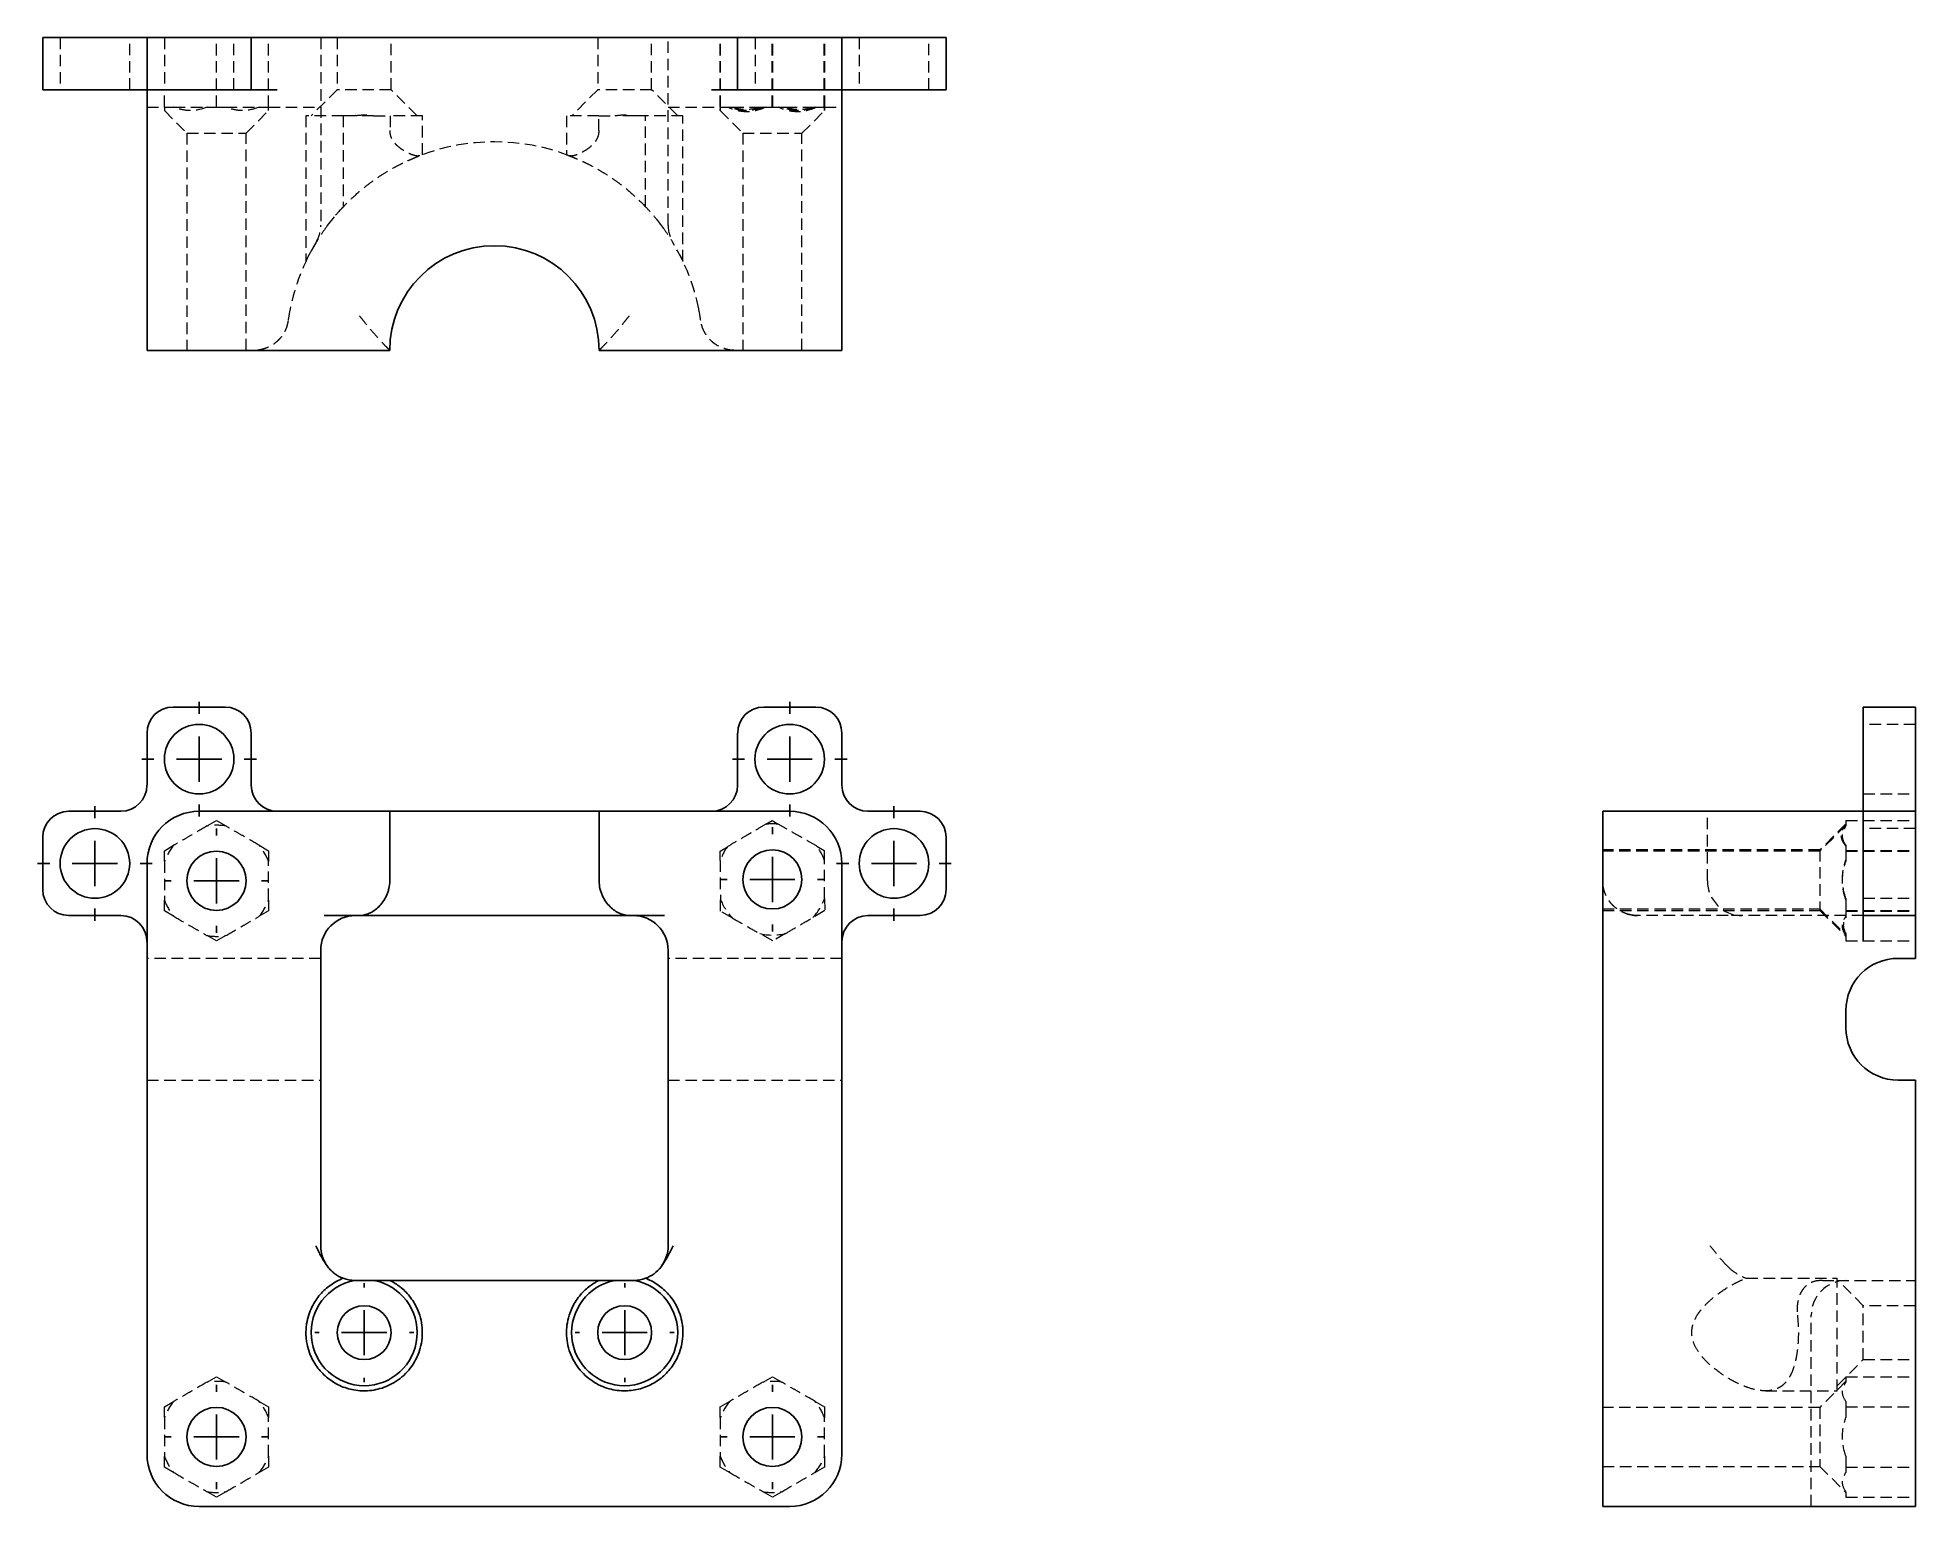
# Model space of a CAD drawing. Header units: millimetres. Extents: x 32 to 240, y 13 to 175.
import ezdxf

# ---------------------------------------------------------------- set-up
doc = ezdxf.new("R2010")
doc.units = ezdxf.units.MM
doc.linetypes.add('HIDDEN', pattern=[1.905, 1.27, -0.635])
doc.layers.add('10', color=7, linetype='Continuous')

# ---------------------------------------------------------------- blocks, each defined once
blk = doc.blocks.new('SW_CENTERMARKSYMBOL_0')
at = {"layer": '10', "color": 0}
for p, q in [((0, 5), (0, 5.77)), ((0, 0), (0, 2.5)), ((-5, 0), (-5.77, 0)), ((0, 0), (-2.5, 0)), ((0, 0), (0, -2.5)), ((0, 0), (2.5, 0)), ((5, 0), (5.77, 0)), ((0, -5), (0, -5.77))]:
    blk.add_line(p, q, dxfattribs=at)
blk = doc.blocks.new('SW_CENTERMARKSYMBOL_1')
at = {"layer": '10', "color": 0}
for p, q in [((0, 5), (0, 5.77)), ((0, 0), (0, 2.5)), ((-5, 0), (-5.77, 0)), ((0, 0), (-2.5, 0)), ((0, 0), (0, -2.5)), ((0, 0), (2.5, 0)), ((5, 0), (5.77, 0)), ((0, -5), (0, -5.77))]:
    blk.add_line(p, q, dxfattribs=at)
blk = doc.blocks.new('SW_CENTERMARKSYMBOL_2')
at = {"layer": '10', "color": 0}
for p, q in [((0, 5), (0, 5.48)), ((0, 0), (0, 2.5)), ((-5, 0), (-5.48, 0)), ((0, 0), (-2.5, 0)), ((0, 0), (0, -2.5)), ((0, 0), (2.5, 0)), ((5, 0), (5.48, 0)), ((0, -5), (0, -5.48))]:
    blk.add_line(p, q, dxfattribs=at)
blk = doc.blocks.new('SW_CENTERMARKSYMBOL_3')
at = {"layer": '10', "color": 0}
for p, q in [((0, 5), (0, 5.48)), ((0, 0), (0, 2.5)), ((-5, 0), (-5.48, 0)), ((0, 0), (-2.5, 0)), ((0, 0), (0, -2.5)), ((0, 0), (2.5, 0)), ((5, 0), (5.48, 0)), ((0, -5), (0, -5.48))]:
    blk.add_line(p, q, dxfattribs=at)
blk = doc.blocks.new('SW_CENTERMARKSYMBOL_4')
at = {"layer": '10', "color": 0}
for p, q in [((0, 5), (0, 5.77)), ((0, 0), (0, 2.5)), ((-5, 0), (-5.77, 0)), ((0, 0), (-2.5, 0)), ((0, 0), (0, -2.5)), ((0, 0), (2.5, 0)), ((5, 0), (5.77, 0)), ((0, -5), (0, -5.77))]:
    blk.add_line(p, q, dxfattribs=at)
blk = doc.blocks.new('SW_CENTERMARKSYMBOL_5')
at = {"layer": '10', "color": 0}
for p, q in [((0, 5), (0, 5.77)), ((0, 0), (0, 2.5)), ((-5, 0), (-5.77, 0)), ((0, 0), (-2.5, 0)), ((0, 0), (0, -2.5)), ((0, 0), (2.5, 0)), ((5, 0), (5.77, 0)), ((0, -5), (0, -5.77))]:
    blk.add_line(p, q, dxfattribs=at)
blk = doc.blocks.new('SW_CENTERMARKSYMBOL_6')
at = {"layer": '10', "color": 0}
for p, q in [((0, 5), (0, 6.35)), ((0, 0), (0, 2.5)), ((-5, 0), (-6.35, 0)), ((0, 0), (-2.5, 0)), ((0, 0), (0, -2.5)), ((0, 0), (2.5, 0)), ((5, 0), (6.35, 0)), ((0, -5), (0, -6.35))]:
    blk.add_line(p, q, dxfattribs=at)
blk = doc.blocks.new('SW_CENTERMARKSYMBOL_7')
at = {"layer": '10', "color": 0}
for p, q in [((0, 5), (0, 6.35)), ((0, 0), (0, 2.5)), ((-5, 0), (-6.35, 0)), ((0, 0), (-2.5, 0)), ((0, 0), (0, -2.5)), ((0, 0), (2.5, 0)), ((5, 0), (6.35, 0)), ((0, -5), (0, -6.35))]:
    blk.add_line(p, q, dxfattribs=at)
blk = doc.blocks.new('SW_CENTERMARKSYMBOL_8')
at = {"layer": '10', "color": 0}
for p, q in [((0, 5), (0, 6.35)), ((0, 0), (0, 2.5)), ((-5, 0), (-6.35, 0)), ((0, 0), (-2.5, 0)), ((0, 0), (0, -2.5)), ((0, 0), (2.5, 0)), ((5, 0), (6.35, 0)), ((0, -5), (0, -6.35))]:
    blk.add_line(p, q, dxfattribs=at)
blk = doc.blocks.new('SW_CENTERMARKSYMBOL_9')
at = {"layer": '10', "color": 0}
for p, q in [((0, 5), (0, 6.35)), ((0, 0), (0, 2.5)), ((-5, 0), (-6.35, 0)), ((0, 0), (-2.5, 0)), ((0, 0), (0, -2.5)), ((0, 0), (2.5, 0)), ((5, 0), (6.35, 0)), ((0, -5), (0, -6.35))]:
    blk.add_line(p, q, dxfattribs=at)

msp = doc.modelspace()

# ---------------------------------------------------------------- linework, layer by layer
at = {"color": 7, "linetype": 'Continuous', "lineweight": 25}
for p, q in [((33, 169.54), (33, 175.31)), ((33, 175.31), (35.88, 175.31)), ((35.88, 175.31), (41.65, 175.31)), ((41.65, 175.31), (44.54, 175.31)), ((44.54, 169.54), (44.54, 175.31)), ((44.54, 175.31), (47.42, 175.31)), ((53.19, 175.31), (47.42, 175.31)), ((53.19, 175.31), (56.08, 175.31)), ((56.08, 175.31), (56.08, 169.54)), ((56.08, 175.31), (58.96, 175.31)), ((58.96, 175.31), (107.04, 175.31)), ((107.04, 175.31), (109.92, 175.31)), ((109.92, 169.54), (109.92, 175.31)), ((109.92, 175.31), (112.81, 175.31)), ((118.58, 175.31), (112.81, 175.31)), ((118.58, 175.31), (121.46, 175.31)), ((121.46, 175.31), (121.46, 169.54)), ((121.46, 175.31), (124.35, 175.31)), ((130.12, 175.31), (124.35, 175.31)), ((130.12, 175.31), (133, 175.31)), ((133, 175.31), (133, 169.54)), ((35.88, 169.54), (33, 169.54)), ((35.88, 169.54), (41.65, 169.54)), ((44.54, 169.54), (41.65, 169.54)), ((47.42, 169.54), (44.54, 169.54)), ((44.54, 140.69), (44.54, 169.54)), ((47.42, 169.54), (53.19, 169.54)), ((56.08, 169.54), (53.19, 169.54)), ((58.96, 169.54), (56.08, 169.54)), ((109.92, 169.54), (107.04, 169.54)), ((112.81, 169.54), (109.92, 169.54)), ((112.81, 169.54), (118.58, 169.54)), ((121.46, 169.54), (118.58, 169.54)), ((124.35, 169.54), (121.46, 169.54)), ((121.46, 169.54), (121.46, 140.69)), ((130.12, 169.54), (124.35, 169.54)), ((133, 169.54), (130.12, 169.54)), ((50.31, 140.69), (44.54, 140.69)), ((71.41, 140.69), (50.31, 140.69)), ((115.69, 140.69), (94.59, 140.69)), ((121.46, 140.69), (115.69, 140.69)), ((47.42, 101.23), (53.19, 101.23)), ((112.81, 101.23), (118.58, 101.23)), ((234.54, 101.23), (240.31, 101.23)), ((234.54, 98.35), (234.54, 101.23)), ((240.31, 101.23), (240.31, 98.35)), ((44.54, 98.35), (44.54, 92.58)), ((56.08, 98.35), (56.08, 92.58)), ((109.92, 98.35), (109.92, 92.58)), ((121.46, 98.35), (121.46, 92.58)), ((234.54, 98.35), (234.54, 92.58)), ((240.31, 92.58), (240.31, 98.35)), ((234.54, 89.69), (234.54, 92.58)), ((240.31, 92.58), (240.31, 89.69)), ((35.88, 89.69), (41.65, 89.69)), ((71.41, 89.69), (50.31, 89.69)), ((71.41, 82), (71.41, 89.69)), ((71.41, 89.69), (94.59, 89.69)), ((115.69, 89.69), (94.59, 89.69)), ((94.59, 82), (94.59, 89.69)), ((130.12, 89.69), (124.35, 89.69)), ((205.69, 89.69), (234.54, 89.69)), ((205.69, 83.92), (205.69, 89.69)), ((234.54, 86.81), (234.54, 89.69)), ((234.54, 89.69), (240.31, 89.69)), ((240.31, 89.69), (240.31, 86.81)), ((33, 81.04), (33, 86.81)), ((133, 86.81), (133, 81.04)), ((234.54, 86.81), (234.54, 81.04)), ((240.31, 81.04), (240.31, 86.81)), ((44.54, 83.92), (44.54, 18.54)), ((121.46, 18.54), (121.46, 83.92)), ((205.69, 18.54), (205.69, 83.92)), ((234.54, 78.15), (234.54, 81.04)), ((240.31, 81.04), (240.31, 78.15)), ((35.88, 78.15), (41.65, 78.15)), ((68.05, 78.15), (64.16, 78.15)), ((97.95, 78.15), (68.05, 78.15)), ((101.84, 78.15), (97.95, 78.15)), ((130.12, 78.15), (124.35, 78.15)), ((240.31, 78.15), (234.54, 78.15)), ((234.54, 75.27), (234.54, 78.15)), ((240.31, 78.15), (240.31, 75.27)), ((240.31, 73.42), (240.31, 75.27)), ((63.77, 74.31), (63.77, 41.62)), ((102.23, 41.62), (102.23, 74.31)), ((238.39, 73.42), (240.31, 73.42)), ((232.62, 67.65), (232.62, 65.72)), ((238.39, 59.95), (240.31, 59.95)), ((240.31, 18.54), (240.31, 59.95)), ((69.63, 37.77), (71.44, 37.77)), ((71.44, 37.77), (94.56, 37.77)), ((94.56, 37.77), (96.37, 37.77)), ((205.69, 12.77), (205.69, 18.54)), ((240.31, 18.54), (240.31, 12.77)), ((50.31, 12.77), (56.35, 12.77)), ((60.16, 12.77), (56.35, 12.77)), ((105.84, 12.77), (60.16, 12.77)), ((109.65, 12.77), (105.84, 12.77)), ((109.65, 12.77), (115.69, 12.77)), ((240.31, 12.77), (205.69, 12.77))]:
    msp.add_line(p, q, dxfattribs=at)
at = {"color": 7, "linetype": 'HIDDEN', "lineweight": 18}
for p, q in [((34.92, 175.31), (34.92, 169.54)), ((42.62, 169.54), (42.62, 175.31)), ((46.46, 175.31), (46.46, 169.54)), ((52.23, 167.62), (52.23, 175.31)), ((54.15, 169.54), (54.15, 175.31)), ((58, 167.62), (58, 175.31)), ((63.77, 175.31), (63.77, 154.56)), ((65.6, 175.31), (65.6, 169.54)), ((71.56, 169.54), (71.56, 175.31)), ((94.44, 175.31), (94.44, 169.54)), ((100.4, 169.54), (100.4, 175.31)), ((102.23, 154.56), (102.23, 175.31)), ((107.98, 167.62), (107.98, 175.31)), ((108, 167.62), (108, 175.31)), ((108.02, 167.62), (108.02, 175.31)), ((111.85, 175.31), (111.85, 169.54)), ((113.73, 167.62), (113.73, 175.31)), ((113.77, 167.62), (113.77, 175.31)), ((113.81, 167.62), (113.81, 175.31)), ((119.52, 167.62), (119.52, 175.31)), ((119.54, 169.54), (119.54, 175.31)), ((119.56, 167.62), (119.56, 175.31)), ((123.38, 175.31), (123.38, 169.54)), ((131.08, 169.54), (131.08, 175.31)), ((46.46, 167.62), (46.46, 169.54)), ((65.6, 169.54), (62.71, 166.66)), ((71.56, 169.54), (65.6, 169.54)), ((74.44, 166.66), (71.56, 169.54)), ((94.44, 169.54), (91.56, 166.66)), ((100.4, 169.54), (94.44, 169.54)), ((103.29, 166.66), (100.4, 169.54)), ((119.54, 167.62), (119.54, 169.54)), ((44.54, 167.62), (46.46, 167.62)), ((46.46, 167.62), (47.49, 167.62)), ((46.46, 167.23), (48.96, 164.73)), ((46.46, 167.23), (48.96, 164.73)), ((47.49, 167.62), (51.2, 167.62)), ((51.2, 167.62), (52.23, 167.62)), ((52.23, 167.62), (53.26, 167.62)), ((53.26, 167.62), (56.97, 167.62)), ((55.5, 164.73), (58, 167.23)), ((55.5, 164.73), (58, 167.23)), ((56.97, 167.62), (58, 167.62)), ((58, 167.62), (63.77, 167.62)), ((66.27, 166.66), (62.13, 166.66)), ((62.13, 166.66), (62.13, 150.55)), ((67.53, 166.66), (66.27, 166.66)), ((66.27, 166.66), (66.27, 156.59)), ((69.63, 166.66), (67.53, 166.66)), ((69.63, 166.66), (71.44, 166.66)), ((71.44, 166.66), (71.44, 165.01)), ((75.02, 166.66), (71.44, 166.66)), ((75.02, 162.35), (75.02, 166.66)), ((94.56, 166.66), (90.98, 166.66)), ((90.98, 166.66), (90.98, 162.35)), ((94.56, 165.01), (94.56, 166.66)), ((94.56, 166.66), (96.37, 166.66)), ((98.47, 166.66), (96.35, 166.66)), ((99.73, 166.66), (98.47, 166.66)), ((99.73, 156.59), (99.73, 166.66)), ((103.87, 166.66), (99.73, 166.66)), ((102.23, 167.62), (107.98, 167.62)), ((103.87, 150.55), (103.87, 166.66)), ((107.98, 167.62), (108.79, 167.62)), ((108, 167.23), (110.5, 164.73)), ((108.79, 167.62), (109.33, 167.62)), ((109.33, 167.62), (112.37, 167.62)), ((112.37, 167.62), (113.05, 167.62)), ((113.05, 167.62), (113.73, 167.62)), ((113.73, 167.62), (114.41, 167.62)), ((114.41, 167.62), (115.24, 167.62)), ((115.24, 167.62), (118.26, 167.62)), ((117.04, 164.73), (119.54, 167.23)), ((118.26, 167.62), (118.7, 167.62)), ((118.7, 167.62), (119.52, 167.62)), ((119.52, 167.62), (119.55, 167.62)), ((119.52, 167.62), (119.52, 167.62)), ((119.54, 167.23), (119.54, 167.23)), ((119.55, 167.62), (119.56, 167.62)), ((119.56, 167.62), (121.46, 167.62)), ((48.96, 164.73), (55.5, 164.73)), ((48.96, 164.73), (48.96, 140.69)), ((48.96, 164.73), (48.96, 140.69)), ((55.5, 140.69), (55.5, 164.73)), ((55.5, 140.69), (55.5, 164.73)), ((110.5, 164.73), (117.04, 164.73)), ((110.5, 164.73), (110.5, 140.69)), ((117.04, 140.69), (117.04, 164.73)), ((64.51, 154.5), (65.76, 156.04)), ((100.94, 155.21), (101.76, 154.12)), ((102.68, 152.74), (102.91, 152.34)), ((240.31, 99.31), (234.54, 99.31)), ((234.54, 91.62), (240.31, 91.62)), ((217.28, 82), (217.28, 89.69)), ((51.2, 88.07), (52.23, 88.66)), ((52.23, 88.66), (53.26, 88.07)), ((113.05, 88.26), (113.73, 88.66)), ((113.73, 88.66), (114.41, 88.27)), ((232.62, 88.31), (229.73, 85.42)), ((232.62, 88.15), (229.73, 85.27)), ((232.62, 88.66), (232.62, 88.27)), ((232.62, 88.66), (240.31, 88.66)), ((232.62, 88.66), (232.62, 88.66)), ((232.62, 88.66), (240.31, 88.66)), ((232.62, 88.27), (232.62, 88.26)), ((232.62, 88.26), (232.62, 88.07)), ((240.31, 87.77), (234.54, 87.77)), ((46.46, 85.33), (47.49, 85.93)), ((46.46, 84.14), (46.46, 85.33)), ((56.97, 85.93), (58, 85.33)), ((58, 85.33), (58, 84.14)), ((107.98, 85.29), (108.79, 85.77)), ((107.99, 84.26), (107.98, 85.29)), ((118.7, 85.83), (119.52, 85.37)), ((119.52, 85.37), (119.52, 84.33)), ((229.73, 85.42), (205.69, 85.42)), ((229.73, 85.27), (205.69, 85.27)), ((229.73, 85.42), (229.73, 78.88)), ((232.62, 85.93), (232.62, 85.83)), ((232.62, 85.83), (232.62, 85.37)), ((232.62, 85.37), (232.62, 84.33)), ((232.62, 85.37), (240.31, 85.37)), ((232.62, 85.33), (240.31, 85.33)), ((232.62, 85.29), (240.31, 85.29)), ((232.62, 84.33), (232.62, 84.26)), ((232.62, 84.26), (232.62, 84.14)), ((46.46, 78.67), (46.46, 79.86)), ((58, 79.86), (58, 78.67)), ((108.02, 78.63), (108.01, 79.98)), ((119.55, 80.04), (119.56, 78.71)), ((232.62, 80.04), (232.62, 78.71)), ((234.54, 80.08), (240.31, 80.08)), ((47.49, 78.07), (46.46, 78.67)), ((58, 78.67), (56.97, 78.07)), ((109.33, 77.89), (108.02, 78.63)), ((119.56, 78.71), (118.26, 77.94)), ((205.69, 78.88), (229.73, 78.88)), ((205.69, 78.73), (229.73, 78.73)), ((215.6, 78.15), (209.54, 78.15)), ((219.56, 78.15), (215.6, 78.15)), ((234.54, 78.15), (219.56, 78.15)), ((229.73, 78.88), (229.73, 78.73)), ((229.73, 78.88), (232.62, 76)), ((229.73, 78.73), (232.62, 75.85)), ((232.62, 78.71), (240.31, 78.71)), ((232.62, 78.71), (232.62, 77.94)), ((232.62, 78.67), (240.31, 78.67)), ((232.62, 78.63), (240.31, 78.63)), ((232.62, 77.94), (232.62, 77.89)), ((52.23, 75.34), (51.2, 75.93)), ((53.26, 75.93), (52.23, 75.34)), ((113.81, 75.34), (112.37, 76.16)), ((115.24, 76.18), (113.81, 75.34)), ((232.62, 76.18), (232.62, 75.34)), ((232.62, 75.34), (240.31, 75.34)), ((232.62, 75.34), (232.62, 75.34)), ((232.62, 75.34), (240.31, 75.34)), ((63.77, 73.42), (44.54, 73.42)), ((121.46, 73.42), (102.23, 73.42)), ((44.54, 59.95), (63.77, 59.95)), ((102.23, 59.95), (121.46, 59.95)), ((221.59, 38.01), (231.66, 38.01)), ((230.01, 37.77), (231.66, 37.77)), ((231.66, 25.56), (231.66, 38.01)), ((231.67, 37.77), (240.31, 37.77)), ((234.54, 34.98), (231.75, 37.77)), ((228.77, 12.77), (228.77, 33.92)), ((234.54, 29.02), (234.54, 34.98)), ((240.31, 34.98), (234.54, 34.98)), ((51.2, 26.53), (52.23, 27.12)), ((52.23, 27.12), (53.26, 26.53)), ((112.74, 26.53), (113.77, 27.12)), ((113.77, 27.12), (114.8, 26.53)), ((231.66, 26.13), (234.54, 29.02)), ((232.62, 27.12), (232.62, 26.53)), ((232.62, 27.12), (240.31, 27.12)), ((234.54, 29.02), (240.31, 29.02)), ((223.7, 25.56), (231.66, 25.56)), ((232.62, 26.62), (229.73, 23.73)), ((46.46, 23.79), (47.49, 24.39)), ((46.46, 22.6), (46.46, 23.79)), ((56.97, 24.39), (58, 23.79)), ((58, 23.79), (58, 22.6)), ((108, 23.79), (109.03, 24.39)), ((108, 22.6), (108, 23.79)), ((118.51, 24.39), (119.54, 23.79)), ((119.54, 23.79), (119.54, 22.6)), ((229.73, 23.73), (205.69, 23.73)), ((229.73, 23.73), (229.73, 17.19)), ((232.62, 24.39), (232.62, 23.79)), ((232.62, 23.79), (240.31, 23.79)), ((232.62, 23.79), (232.62, 22.6)), ((46.46, 17.13), (46.46, 18.32)), ((47.49, 16.54), (46.46, 17.13)), ((58, 17.13), (56.97, 16.54)), ((58, 18.32), (58, 17.13)), ((108, 17.13), (108, 18.32)), ((109.03, 16.54), (108, 17.13)), ((119.54, 17.13), (118.51, 16.54)), ((119.54, 18.32), (119.54, 17.13)), ((205.69, 17.19), (229.73, 17.19)), ((229.73, 17.19), (232.62, 14.31)), ((232.62, 18.32), (232.62, 17.13)), ((232.62, 17.13), (240.31, 17.13)), ((232.62, 17.13), (232.62, 16.54)), ((52.23, 13.8), (51.2, 14.39)), ((53.26, 14.39), (52.23, 13.8)), ((113.77, 13.8), (112.74, 14.39)), ((114.8, 14.39), (113.77, 13.8)), ((232.62, 14.39), (232.62, 13.8)), ((232.62, 13.8), (240.31, 13.8))]:
    msp.add_line(p, q, dxfattribs=at)
at = {"color": 7, "linetype": 'Continuous', "lineweight": 25}
for centre, radius in [((50.31, 95.46), 3.85), ((115.69, 95.46), 3.85), ((38.77, 83.92), 3.85), ((127.23, 83.92), 3.85), ((52.23, 82), 3.27), ((113.77, 82.15), 3.27), ((68.58, 32), 2.98), ((97.42, 32), 2.98), ((52.23, 20.46), 3.27), ((113.77, 20.46), 3.27)]:
    msp.add_circle(centre, radius, dxfattribs=at)
at = {"color": 7, "linetype": 'HIDDEN', "lineweight": 18}
for centre, radius, start, end in [((83, 140.69), 23.08, 68.9881, 111.0119), ((59.92, 154.56), 3.85, 328.9973, 0), ((106.08, 154.56), 3.85, 180, 211.0027), ((83, 140.69), 23.08, 148.9973, 168.463), ((83, 140.69), 23.08, 11.537, 31.0027), ((52.23, 82), 6.15, 80.3667, 99.6384), ((113.77, 82.15), 6.15, 84.0101, 96.7259), ((52.23, 82), 6.15, 140.3616, 159.6409), ((52.23, 82), 6.15, 20.3692, 39.6333), ((113.77, 82.15), 6.15, 143.988, 160.0182), ((113.77, 82.15), 6.15, 20.7465, 36.7038), ((221.13, 82), 3.85, 180, 270), ((52.23, 82), 6.15, 200.3591, 219.6384), ((52.23, 82), 6.15, 320.3667, 339.6308), ((113.77, 82.15), 6.15, 200.6957, 223.8951), ((113.77, 82.15), 6.15, 316.8499, 339.9674), ((52.23, 82), 6.15, 260.3616, 279.6333), ((113.77, 82.15), 6.15, 256.8188, 283.864), ((232.62, 33.92), 3.85, 90, 180), ((52.23, 20.46), 6.15, 80.3641, 99.6359), ((113.77, 20.46), 6.15, 80.3641, 99.6359), ((52.23, 20.46), 6.15, 140.3641, 159.6359), ((52.23, 20.46), 6.15, 20.3641, 39.6359), ((113.77, 20.46), 6.15, 140.3641, 159.6359), ((113.77, 20.46), 6.15, 20.3641, 39.6359), ((52.23, 20.46), 6.15, 200.3641, 219.6359), ((52.23, 20.46), 6.15, 320.3641, 339.6359), ((113.77, 20.46), 6.15, 200.3641, 219.6359), ((113.77, 20.46), 6.15, 320.3641, 339.6359), ((52.23, 20.46), 6.15, 260.3641, 279.6359), ((113.77, 20.46), 6.15, 260.3641, 279.6359)]:
    msp.add_arc(centre, radius, start, end, dxfattribs=at)
at = {"color": 7, "linetype": 'Continuous', "lineweight": 25}
for centre, radius, start, end in [((83, 140.69), 11.59, 0, 180), ((47.42, 98.35), 2.88, 90, 180), ((53.19, 98.35), 2.88, 0, 90), ((112.81, 98.35), 2.88, 90, 180), ((118.58, 98.35), 2.88, 0, 90), ((41.65, 92.58), 2.88, 270, 0), ((58.96, 92.58), 2.88, 180, 270), ((107.04, 92.58), 2.88, 270, 0), ((124.35, 92.58), 2.88, 180, 270), ((35.88, 86.81), 2.88, 90, 180), ((50.31, 83.92), 5.77, 90, 180), ((115.69, 83.92), 5.77, 0, 90), ((130.12, 86.81), 2.88, 0, 90), ((35.88, 81.04), 2.88, 180, 270), ((130.12, 81.04), 2.88, 270, 0), ((41.65, 75.27), 2.88, 0, 90), ((67.62, 74.31), 3.85, 90, 180), ((98.38, 74.31), 3.85, 0, 90), ((124.35, 75.27), 2.88, 90, 180), ((238.39, 67.65), 5.77, 90, 180), ((238.39, 65.72), 5.77, 180, 270), ((67.62, 41.62), 3.85, 180, 217.2661), ((98.38, 41.62), 3.85, 322.7339, 0), ((68.58, 32), 5.87, 100.3312, 79.6111), ((67.62, 41.62), 3.85, 249.4643, 268.654), ((97.42, 32), 5.87, 100.3889, 79.6688), ((98.38, 41.62), 3.85, 271.346, 290.5357), ((50.31, 18.54), 5.77, 180, 270), ((115.69, 18.54), 5.77, 270, 0)]:
    msp.add_arc(centre, radius, start, end, dxfattribs=at)
at = {"color": 7, "linetype": 'HIDDEN', "lineweight": 18}
for points in [[(46.46, 167.62), (46.46, 167.38), (46.46, 167.23), (46.46, 167.23)], [(58, 167.23), (58, 167.23), (58, 167.38), (58, 167.62)], [(67.62, 166.67), (67.59, 166.67), (67.55, 166.66), (67.53, 166.66)], [(98.47, 166.66), (98.45, 166.66), (98.41, 166.67), (98.38, 166.67)], [(108, 167.62), (108, 167.38), (108, 167.23), (108, 167.23)], [(119.54, 167.62), (119.54, 167.38), (119.54, 167.23), (119.54, 167.23)], [(60.39, 145.31), (60.3, 144.87), (60.22, 144.43), (60.16, 143.99)], [(105.84, 143.99), (105.78, 144.43), (105.7, 144.87), (105.61, 145.31)]]:
    msp.add_open_spline(points, degree=3, dxfattribs=at)
for points, knots in [([(51.2, 167.62), (50.6, 167.38), (49.99, 167.23), (49.03, 167.23), (48.71, 167.27), (48.1, 167.4), (47.79, 167.5), (47.49, 167.62)], [0, 0, 0, 0, 0.5, 0.5, 0.75, 0.75, 1, 1, 1, 1]), ([(56.97, 167.62), (56.37, 167.38), (55.75, 167.23), (54.8, 167.23), (54.48, 167.27), (53.87, 167.4), (53.56, 167.5), (53.26, 167.62)], [0, 0, 0, 0, 0.5, 0.5, 0.75, 0.75, 1, 1, 1, 1]), ([(67.62, 166.67), (67.95, 166.73), (68.29, 166.75), (68.96, 166.75), (69.3, 166.72), (69.63, 166.66)], [0, 0, 0, 0, 0.5, 0.5, 1, 1, 1, 1]), ([(96.37, 166.66), (96.7, 166.72), (97.04, 166.75), (97.71, 166.76), (98.05, 166.73), (98.38, 166.67)], [0, 0, 0, 0, 0.5, 0.5, 1, 1, 1, 1]), ([(107.99, 167.62), (107.99, 167.38), (107.99, 167.23), (108, 167.23), (108.01, 167.38), (108.01, 167.62)], [0, 0, 0, 0, 0.5, 0.5, 1, 1, 1, 1]), ([(113.05, 167.62), (112.71, 167.46), (112.36, 167.33), (111.83, 167.2), (111.65, 167.16), (111.29, 167.11), (111.1, 167.1), (110.55, 167.1), (110.19, 167.15), (109.48, 167.33), (109.13, 167.46), (108.79, 167.62)], [0, 0, 0, 0, 0.25, 0.25, 0.375, 0.375, 0.5, 0.5, 0.75, 0.75, 1, 1, 1, 1]), ([(112.74, 167.62), (112.14, 167.38), (111.52, 167.23), (110.57, 167.23), (110.25, 167.27), (109.63, 167.4), (109.33, 167.5), (109.03, 167.62)], [0, 0, 0, 0, 0.5, 0.5, 0.75, 0.75, 1, 1, 1, 1]), ([(109.33, 167.62), (109.83, 167.46), (110.33, 167.37), (111.36, 167.37), (111.87, 167.46), (112.37, 167.62)], [0, 0, 0, 0, 0.5, 0.5, 1, 1, 1, 1]), ([(118.7, 167.62), (118.36, 167.46), (118.01, 167.33), (117.47, 167.2), (117.29, 167.16), (116.93, 167.11), (116.74, 167.1), (116.19, 167.1), (115.82, 167.15), (115.11, 167.33), (114.76, 167.46), (114.41, 167.62)], [0, 0, 0, 0, 0.25, 0.25, 0.375, 0.375, 0.5, 0.5, 0.75, 0.75, 1, 1, 1, 1]), ([(118.51, 167.62), (117.91, 167.38), (117.29, 167.23), (116.34, 167.23), (116.02, 167.27), (115.4, 167.4), (115.1, 167.5), (114.8, 167.62)], [0, 0, 0, 0, 0.5, 0.5, 0.75, 0.75, 1, 1, 1, 1]), ([(115.24, 167.62), (115.74, 167.46), (116.24, 167.36), (117.26, 167.36), (117.77, 167.46), (118.26, 167.62)], [0, 0, 0, 0, 0.5, 0.5, 1, 1, 1, 1]), ([(119.55, 167.62), (119.55, 167.38), (119.54, 167.23), (119.53, 167.23), (119.53, 167.38), (119.52, 167.62)], [0, 0, 0, 0, 0.5, 0.5, 1, 1, 1, 1]), ([(74.73, 162.24), (74.64, 162.21), (74.55, 162.2), (74.33, 162.21), (74.2, 162.24), (73.92, 162.33), (73.76, 162.38), (73.44, 162.53), (73.27, 162.62), (72.91, 162.83), (72.73, 162.95), (72.46, 163.16), (72.37, 163.23), (72.19, 163.39), (72.1, 163.48), (71.94, 163.67), (71.86, 163.77), (71.71, 163.98), (71.65, 164.1), (71.5, 164.46), (71.44, 164.74), (71.44, 165.01)], [0, 0, 0, 0, 0.125, 0.125, 0.25, 0.25, 0.375, 0.375, 0.5, 0.5, 0.625, 0.625, 0.6875, 0.6875, 0.75, 0.75, 0.8125, 0.8125, 0.875, 0.875, 1, 1, 1, 1]), ([(94.56, 165.01), (94.56, 164.87), (94.54, 164.74), (94.49, 164.48), (94.45, 164.34), (94.3, 163.98), (94.15, 163.76), (93.82, 163.39), (93.63, 163.23), (93.27, 162.95), (93.09, 162.83), (92.73, 162.62), (92.56, 162.53), (92.24, 162.38), (92.08, 162.33), (91.8, 162.24), (91.68, 162.21), (91.45, 162.2), (91.36, 162.21), (91.27, 162.24)], [0, 0, 0, 0, 0.0625, 0.0625, 0.125, 0.125, 0.25, 0.25, 0.375, 0.375, 0.5, 0.5, 0.625, 0.625, 0.75, 0.75, 0.875, 0.875, 1, 1, 1, 1]), ([(65.8, 156.08), (66.2, 156.5), (67, 157.36), (68.27, 158.48), (69.5, 159.43), (70.59, 160.16), (71.61, 160.78), (72.52, 161.26), (73.36, 161.67), (74.04, 161.96), (74.54, 162.17), (74.93, 162.32), (74.99, 162.34), (75.02, 162.35)], [0, 0, 0, 0, 0.120767, 0.246607, 0.340058, 0.435908, 0.5146, 0.595457, 0.674226, 0.755786, 0.82709, 0.900655, 1, 1, 1, 1]), ([(90.98, 162.35), (91, 162.34), (91.03, 162.33), (91.28, 162.24), (91.67, 162.08), (92.19, 161.86), (92.84, 161.57), (93.59, 161.21), (94.41, 160.76), (95.32, 160.22), (96.27, 159.59), (97.37, 158.77), (98.59, 157.75), (99.4, 156.93), (99.8, 156.51)], [0, 0, 0, 0, 0.070827, 0.143726, 0.214549, 0.287393, 0.358919, 0.432352, 0.507268, 0.583971, 0.667125, 0.752018, 0.875036, 1, 1, 1, 1]), ([(66.27, 156.59), (65.93, 156.24), (65.63, 155.89), (65.2, 155.38), (65.06, 155.21), (64.8, 154.88), (64.67, 154.72), (64.55, 154.56)], [0, 0, 0, 0, 0.5, 0.5, 0.75, 0.75, 1, 1, 1, 1]), ([(101.45, 154.56), (101.21, 154.87), (100.95, 155.21), (100.38, 155.89), (100.06, 156.24), (99.73, 156.59)], [0, 0, 0, 0, 0.5, 0.5, 1, 1, 1, 1]), ([(64.55, 154.56), (64.29, 154.21), (64.06, 153.88), (63.62, 153.23), (63.41, 152.9), (63.22, 152.58)], [0, 0, 0, 0, 0.5, 0.5, 1, 1, 1, 1]), ([(101.45, 154.56), (101.71, 154.21), (101.94, 153.88), (102.38, 153.23), (102.59, 152.9), (102.78, 152.58)], [0, 0, 0, 0, 0.5, 0.5, 1, 1, 1, 1]), ([(62.13, 150.55), (62.15, 150.59), (62.18, 150.65), (62.34, 150.98), (62.57, 151.43), (62.91, 152.07), (63.25, 152.62), (63.41, 152.89)], [0, 0, 0, 0, 0.216344, 0.357487, 0.50254, 0.759127, 1, 1, 1, 1]), ([(103.49, 151.3), (103.53, 151.23), (103.63, 151.04), (103.74, 150.82), (103.84, 150.6), (103.86, 150.57), (103.87, 150.55)], [0, 0, 0, 0, 0.155496, 0.415459, 0.681748, 1, 1, 1, 1]), ([(60.16, 143.99), (60.15, 143.95), (60.14, 143.86), (60.11, 143.73), (60.08, 143.6), (60.05, 143.48), (60.01, 143.35), (59.97, 143.22), (59.92, 143.1), (59.87, 142.98), (59.81, 142.85), (59.72, 142.67), (59.57, 142.43), (59.37, 142.14), (59.13, 141.87), (58.79, 141.54), (58.29, 141.19), (57.78, 140.96), (57.33, 140.82), (57.03, 140.75), (56.69, 140.7), (56.48, 140.7), (56.35, 140.69)], [0, 0, 0, 0, 0.014308, 0.028977, 0.044057, 0.059594, 0.07563, 0.092204, 0.109349, 0.127097, 0.145476, 0.164513, 0.215348, 0.27153, 0.333276, 0.400751, 0.534225, 0.694872, 0.76705, 0.849296, 0.911922, 1, 1, 1, 1]), ([(71.41, 140.69), (71.41, 140.69), (71.38, 140.73), (71.28, 140.83), (71.24, 140.87), (71.15, 140.96), (71.1, 141.01), (70.93, 141.19), (70.8, 141.33), (70.51, 141.63), (70.35, 141.8), (69.86, 142.35), (69.51, 142.75), (68.96, 143.4), (68.78, 143.63), (68.51, 143.97), (68.42, 144.08), (68.24, 144.31), (68.14, 144.43), (68.05, 144.54)], [0, 0, 0, 0, 0.125, 0.125, 0.1875, 0.1875, 0.25, 0.25, 0.375, 0.375, 0.5, 0.5, 0.75, 0.75, 0.875, 0.875, 0.9375, 0.9375, 1, 1, 1, 1]), ([(94.59, 140.69), (94.59, 140.69), (94.62, 140.73), (94.72, 140.83), (94.76, 140.87), (94.85, 140.96), (94.9, 141.01), (95.07, 141.19), (95.2, 141.33), (95.49, 141.63), (95.65, 141.8), (96.14, 142.35), (96.49, 142.75), (97.04, 143.4), (97.22, 143.63), (97.49, 143.97), (97.58, 144.08), (97.76, 144.31), (97.86, 144.43), (97.95, 144.54)], [0, 0, 0, 0, 0.125, 0.125, 0.1875, 0.1875, 0.25, 0.25, 0.375, 0.375, 0.5, 0.5, 0.75, 0.75, 0.875, 0.875, 0.9375, 0.9375, 1, 1, 1, 1]), ([(109.65, 140.69), (109.58, 140.7), (109.45, 140.7), (109.28, 140.71), (109.13, 140.73), (108.93, 140.76), (108.67, 140.82), (108.22, 140.96), (107.71, 141.19), (107.21, 141.54), (106.87, 141.87), (106.63, 142.14), (106.43, 142.43), (106.27, 142.69), (106.15, 142.93), (106.06, 143.14), (105.99, 143.35), (105.93, 143.56), (105.88, 143.77), (105.85, 143.92), (105.84, 143.99)], [0, 0, 0, 0, 0.047221, 0.08808, 0.122579, 0.150716, 0.232955, 0.305144, 0.465789, 0.599274, 0.666746, 0.728493, 0.784678, 0.83552, 0.866876, 0.896455, 0.924388, 0.95083, 0.975963, 1, 1, 1, 1]), ([(51.2, 88.07), (50.6, 87.72), (49.99, 87.37), (49.03, 86.81), (48.71, 86.63), (48.1, 86.27), (47.79, 86.1), (47.49, 85.93)], [0, 0, 0, 0, 0.5, 0.5, 0.75, 0.75, 1, 1, 1, 1]), ([(56.97, 85.93), (56.37, 86.27), (55.75, 86.63), (54.8, 87.18), (54.48, 87.36), (53.87, 87.72), (53.56, 87.89), (53.26, 88.07)], [0, 0, 0, 0, 0.5, 0.5, 0.75, 0.75, 1, 1, 1, 1]), ([(113.05, 88.26), (112.71, 88.06), (112.36, 87.86), (111.83, 87.55), (111.65, 87.45), (111.29, 87.23), (111.1, 87.13), (110.55, 86.8), (110.19, 86.59), (109.48, 86.18), (109.13, 85.97), (108.79, 85.77)], [0, 0, 0, 0, 0.25, 0.25, 0.375, 0.375, 0.5, 0.5, 0.75, 0.75, 1, 1, 1, 1]), ([(118.7, 85.83), (118.36, 86.03), (118.01, 86.22), (117.47, 86.53), (117.29, 86.63), (116.93, 86.84), (116.74, 86.95), (116.19, 87.26), (115.82, 87.47), (115.11, 87.88), (114.76, 88.08), (114.41, 88.27)], [0, 0, 0, 0, 0.25, 0.25, 0.375, 0.375, 0.5, 0.5, 0.75, 0.75, 1, 1, 1, 1]), ([(232.62, 85.83), (232.46, 86.03), (232.33, 86.22), (232.2, 86.53), (232.16, 86.63), (232.11, 86.84), (232.1, 86.95), (232.1, 87.26), (232.15, 87.47), (232.33, 87.88), (232.46, 88.08), (232.62, 88.27)], [0, 0, 0, 0, 0.25, 0.25, 0.375, 0.375, 0.5, 0.5, 0.75, 0.75, 1, 1, 1, 1]), ([(232.62, 85.93), (232.38, 86.27), (232.23, 86.63), (232.23, 87.18), (232.27, 87.36), (232.4, 87.72), (232.5, 87.89), (232.62, 88.07)], [0, 0, 0, 0, 0.5, 0.5, 0.75, 0.75, 1, 1, 1, 1]), ([(46.46, 84.14), (46.46, 83.45), (46.46, 82.74), (46.46, 81.26), (46.46, 80.55), (46.46, 79.86)], [0, 0, 0, 0, 0.5, 0.5, 1, 1, 1, 1]), ([(58, 79.86), (58, 80.55), (58, 81.26), (58, 82.74), (58, 83.45), (58, 84.14)], [0, 0, 0, 0, 0.5, 0.5, 1, 1, 1, 1]), ([(107.99, 84.26), (107.99, 83.56), (107.99, 82.85), (108, 81.38), (108.01, 80.67), (108.01, 79.98)], [0, 0, 0, 0, 0.5, 0.5, 1, 1, 1, 1]), ([(119.55, 80.04), (119.55, 80.74), (119.54, 81.45), (119.53, 82.93), (119.53, 83.64), (119.52, 84.33)], [0, 0, 0, 0, 0.5, 0.5, 1, 1, 1, 1]), ([(232.62, 80.04), (232.38, 80.74), (232.23, 81.45), (232.23, 82.93), (232.38, 83.64), (232.62, 84.33)], [0, 0, 0, 0, 0.5, 0.5, 1, 1, 1, 1]), ([(232.62, 79.86), (232.38, 80.55), (232.23, 81.26), (232.23, 82.74), (232.38, 83.45), (232.62, 84.14)], [0, 0, 0, 0, 0.5, 0.5, 1, 1, 1, 1]), ([(208.99, 78.19), (208.95, 78.2), (208.86, 78.21), (208.73, 78.24), (208.6, 78.27), (208.48, 78.3), (208.35, 78.34), (208.22, 78.39), (208.1, 78.43), (207.98, 78.49), (207.85, 78.54), (207.67, 78.64), (207.43, 78.78), (207.14, 78.99), (206.87, 79.22), (206.54, 79.57), (206.19, 80.06), (205.96, 80.57), (205.82, 81.02), (205.75, 81.33), (205.7, 81.66), (205.7, 81.87), (205.69, 82)], [0, 0, 0, 0, 0.014308, 0.028977, 0.044057, 0.059594, 0.07563, 0.092204, 0.109349, 0.127097, 0.145476, 0.164513, 0.215348, 0.27153, 0.333276, 0.400751, 0.534225, 0.694872, 0.76705, 0.849296, 0.911922, 1, 1, 1, 1]), ([(47.49, 78.07), (48.09, 77.73), (48.71, 77.37), (49.66, 76.82), (49.98, 76.64), (50.6, 76.28), (50.9, 76.11), (51.2, 75.93)], [0, 0, 0, 0, 0.5, 0.5, 0.75, 0.75, 1, 1, 1, 1]), ([(53.26, 75.93), (53.86, 76.28), (54.48, 76.63), (55.43, 77.19), (55.75, 77.37), (56.37, 77.73), (56.67, 77.9), (56.97, 78.07)], [0, 0, 0, 0, 0.5, 0.5, 0.75, 0.75, 1, 1, 1, 1]), ([(109.33, 77.89), (109.83, 77.6), (110.33, 77.32), (111.36, 76.73), (111.87, 76.44), (112.37, 76.16)], [0, 0, 0, 0, 0.5, 0.5, 1, 1, 1, 1]), ([(115.24, 76.18), (115.74, 76.47), (116.24, 76.76), (117.26, 77.36), (117.77, 77.65), (118.26, 77.94)], [0, 0, 0, 0, 0.5, 0.5, 1, 1, 1, 1]), ([(208.36, 78.34), (208.75, 78.25), (209.14, 78.15), (209.54, 78.15), (209.54, 78.15)], [0, 0, 0, 0, 0.988502, 1, 1, 1, 1]), ([(209.54, 78.15), (209.5, 78.15), (209.4, 78.16), (209.27, 78.16), (209.13, 78.17), (209.04, 78.19), (208.99, 78.19)], [0, 0, 0, 0, 0.253608, 0.504687, 0.753421, 1, 1, 1, 1]), ([(232.62, 75.93), (232.38, 76.28), (232.23, 76.63), (232.23, 77.19), (232.27, 77.37), (232.4, 77.73), (232.5, 77.9), (232.62, 78.07)], [0, 0, 0, 0, 0.5, 0.5, 0.75, 0.75, 1, 1, 1, 1]), ([(232.62, 76.18), (232.46, 76.47), (232.36, 76.76), (232.36, 77.36), (232.46, 77.65), (232.62, 77.94)], [0, 0, 0, 0, 0.5, 0.5, 1, 1, 1, 1]), ([(219.56, 39.29), (219.21, 39.63), (218.88, 40.01), (218.23, 40.8), (217.9, 41.21), (217.58, 41.62)], [0, 0, 0, 0, 0.5, 0.5, 1, 1, 1, 1]), ([(227.24, 33.92), (227.28, 33.56), (227.31, 33.19), (227.34, 32.63), (227.34, 32.45), (227.35, 32.07), (227.35, 31.88), (227.34, 31.31), (227.32, 30.94), (227.26, 30.21), (227.21, 29.84), (227.1, 29.16), (227.03, 28.83), (226.86, 28.21), (226.76, 27.92), (226.54, 27.39), (226.41, 27.15), (226.13, 26.71), (225.97, 26.52), (225.64, 26.19), (225.46, 26.06), (225.08, 25.83), (224.88, 25.75), (224.45, 25.62), (224.23, 25.59), (223.77, 25.55), (223.53, 25.56), (222.8, 25.62), (222.3, 25.74), (221.51, 26.01), (221.24, 26.11), (220.71, 26.35), (220.44, 26.48), (219.9, 26.77), (219.63, 26.93), (219.08, 27.26), (218.81, 27.45), (218.01, 28.04), (217.48, 28.47), (216.76, 29.25), (216.53, 29.52), (216.11, 30.12), (215.93, 30.44), (215.66, 31.13), (215.57, 31.51), (215.55, 32.08), (215.56, 32.27), (215.61, 32.64), (215.66, 32.82), (215.83, 33.36), (216, 33.69), (216.29, 34.15), (216.4, 34.3), (216.62, 34.58), (216.73, 34.72), (217.08, 35.11), (217.33, 35.35), (217.84, 35.81), (218.11, 36.03), (218.9, 36.63), (219.44, 36.97), (220.25, 37.42), (220.52, 37.56), (221.05, 37.81), (221.32, 37.92), (221.59, 38.01)], [0, 0, 0, 0, 0.03125, 0.03125, 0.046875, 0.046875, 0.0625, 0.0625, 0.09375, 0.09375, 0.125, 0.125, 0.15625, 0.15625, 0.1875, 0.1875, 0.21875, 0.21875, 0.25, 0.25, 0.28125, 0.28125, 0.3125, 0.3125, 0.34375, 0.34375, 0.375, 0.375, 0.4375, 0.4375, 0.46875, 0.46875, 0.5, 0.5, 0.53125, 0.53125, 0.5625, 0.5625, 0.625, 0.625, 0.65625, 0.65625, 0.6875, 0.6875, 0.71875, 0.71875, 0.734375, 0.734375, 0.75, 0.75, 0.78125, 0.78125, 0.796875, 0.796875, 0.8125, 0.8125, 0.84375, 0.84375, 0.875, 0.875, 0.9375, 0.9375, 0.96875, 0.96875, 1, 1, 1, 1]), ([(219.56, 39.29), (219.87, 38.98), (220.21, 38.73), (220.89, 38.31), (221.24, 38.14), (221.59, 38.01)], [0, 0, 0, 0, 0.5, 0.5, 1, 1, 1, 1]), ([(230.01, 37.77), (229.87, 37.77), (229.74, 37.76), (229.48, 37.74), (229.34, 37.72), (228.98, 37.63), (228.76, 37.55), (228.39, 37.34), (228.23, 37.21), (227.95, 36.93), (227.83, 36.77), (227.62, 36.42), (227.53, 36.23), (227.38, 35.83), (227.33, 35.61), (227.24, 35.16), (227.21, 34.92), (227.2, 34.43), (227.21, 34.18), (227.24, 33.92)], [0, 0, 0, 0, 0.0625, 0.0625, 0.125, 0.125, 0.25, 0.25, 0.375, 0.375, 0.5, 0.5, 0.625, 0.625, 0.75, 0.75, 0.875, 0.875, 1, 1, 1, 1]), ([(51.2, 26.53), (50.6, 26.18), (49.99, 25.83), (49.03, 25.28), (48.71, 25.09), (48.1, 24.74), (47.79, 24.56), (47.49, 24.39)], [0, 0, 0, 0, 0.5, 0.5, 0.75, 0.75, 1, 1, 1, 1]), ([(56.97, 24.39), (56.37, 24.73), (55.75, 25.09), (54.8, 25.64), (54.48, 25.82), (53.87, 26.18), (53.56, 26.36), (53.26, 26.53)], [0, 0, 0, 0, 0.5, 0.5, 0.75, 0.75, 1, 1, 1, 1]), ([(112.74, 26.53), (112.14, 26.18), (111.52, 25.83), (110.57, 25.28), (110.25, 25.09), (109.63, 24.74), (109.33, 24.56), (109.03, 24.39)], [0, 0, 0, 0, 0.5, 0.5, 0.75, 0.75, 1, 1, 1, 1]), ([(118.51, 24.39), (117.91, 24.73), (117.29, 25.09), (116.34, 25.64), (116.02, 25.82), (115.4, 26.18), (115.1, 26.36), (114.8, 26.53)], [0, 0, 0, 0, 0.5, 0.5, 0.75, 0.75, 1, 1, 1, 1]), ([(232.62, 24.39), (232.38, 24.73), (232.23, 25.09), (232.23, 25.64), (232.27, 25.82), (232.4, 26.18), (232.5, 26.36), (232.62, 26.53)], [0, 0, 0, 0, 0.5, 0.5, 0.75, 0.75, 1, 1, 1, 1]), ([(46.46, 22.6), (46.46, 21.91), (46.46, 21.2), (46.46, 19.72), (46.46, 19.01), (46.46, 18.32)], [0, 0, 0, 0, 0.5, 0.5, 1, 1, 1, 1]), ([(58, 18.32), (58, 19.01), (58, 19.72), (58, 21.2), (58, 21.91), (58, 22.6)], [0, 0, 0, 0, 0.5, 0.5, 1, 1, 1, 1]), ([(108, 22.6), (108, 21.91), (108, 21.2), (108, 19.72), (108, 19.01), (108, 18.32)], [0, 0, 0, 0, 0.5, 0.5, 1, 1, 1, 1]), ([(119.54, 18.32), (119.54, 19.01), (119.54, 19.72), (119.54, 21.2), (119.54, 21.91), (119.54, 22.6)], [0, 0, 0, 0, 0.5, 0.5, 1, 1, 1, 1]), ([(232.62, 18.32), (232.38, 19.01), (232.23, 19.72), (232.23, 21.2), (232.38, 21.91), (232.62, 22.6)], [0, 0, 0, 0, 0.5, 0.5, 1, 1, 1, 1]), ([(47.49, 16.54), (48.09, 16.19), (48.71, 15.83), (49.66, 15.28), (49.98, 15.1), (50.6, 14.74), (50.9, 14.57), (51.2, 14.39)], [0, 0, 0, 0, 0.5, 0.5, 0.75, 0.75, 1, 1, 1, 1]), ([(53.26, 14.39), (53.86, 14.74), (54.48, 15.1), (55.43, 15.65), (55.75, 15.83), (56.37, 16.19), (56.67, 16.36), (56.97, 16.54)], [0, 0, 0, 0, 0.5, 0.5, 0.75, 0.75, 1, 1, 1, 1]), ([(109.03, 16.54), (109.63, 16.19), (110.25, 15.83), (111.2, 15.28), (111.52, 15.1), (112.13, 14.74), (112.44, 14.57), (112.74, 14.39)], [0, 0, 0, 0, 0.5, 0.5, 0.75, 0.75, 1, 1, 1, 1]), ([(114.8, 14.39), (115.4, 14.74), (116.01, 15.1), (116.97, 15.65), (117.29, 15.83), (117.9, 16.19), (118.21, 16.36), (118.51, 16.54)], [0, 0, 0, 0, 0.5, 0.5, 0.75, 0.75, 1, 1, 1, 1]), ([(232.62, 14.39), (232.38, 14.74), (232.23, 15.1), (232.23, 15.65), (232.27, 15.83), (232.4, 16.19), (232.5, 16.36), (232.62, 16.54)], [0, 0, 0, 0, 0.5, 0.5, 0.75, 0.75, 1, 1, 1, 1])]:
    msp.add_open_spline(points, degree=3, knots=knots, dxfattribs=at)
at = {"color": 7, "linetype": 'Continuous', "lineweight": 25}
for points, knots in [([(71.41, 82), (71.41, 81.7), (71.38, 81.41), (71.28, 80.99), (71.24, 80.86), (71.15, 80.59), (71.1, 80.47), (70.93, 80.1), (70.8, 79.87), (70.51, 79.47), (70.35, 79.29), (69.86, 78.8), (69.51, 78.56), (68.96, 78.32), (68.78, 78.26), (68.51, 78.2), (68.42, 78.18), (68.24, 78.16), (68.14, 78.15), (68.05, 78.15)], [0, 0, 0, 0, 0.125, 0.125, 0.1875, 0.1875, 0.25, 0.25, 0.375, 0.375, 0.5, 0.5, 0.75, 0.75, 0.875, 0.875, 0.9375, 0.9375, 1, 1, 1, 1]), ([(94.59, 82), (94.59, 81.7), (94.62, 81.41), (94.72, 80.99), (94.76, 80.86), (94.85, 80.59), (94.9, 80.47), (95.07, 80.1), (95.2, 79.87), (95.49, 79.47), (95.65, 79.29), (96.14, 78.8), (96.49, 78.56), (97.04, 78.32), (97.22, 78.26), (97.49, 78.2), (97.58, 78.18), (97.76, 78.16), (97.86, 78.15), (97.95, 78.15)], [0, 0, 0, 0, 0.125, 0.125, 0.1875, 0.1875, 0.25, 0.25, 0.375, 0.375, 0.5, 0.5, 0.75, 0.75, 0.875, 0.875, 0.9375, 0.9375, 1, 1, 1, 1]), ([(64.55, 39.29), (64.29, 39.63), (64.06, 40.01), (63.62, 40.8), (63.41, 41.21), (63.22, 41.62)], [0, 0, 0, 0, 0.5, 0.5, 1, 1, 1, 1]), ([(101.45, 39.29), (101.71, 39.63), (101.94, 40.01), (102.38, 40.8), (102.59, 41.21), (102.78, 41.62)], [0, 0, 0, 0, 0.5, 0.5, 1, 1, 1, 1]), ([(66.27, 38.01), (65.76, 37.82), (65.3, 37.57), (64.45, 36.97), (64.06, 36.62), (63.53, 36.02), (63.37, 35.8), (63.06, 35.34), (62.92, 35.09), (62.66, 34.56), (62.54, 34.27), (62.34, 33.66), (62.26, 33.32), (62.18, 32.78), (62.16, 32.6), (62.14, 32.22), (62.13, 32.03), (62.14, 31.65), (62.15, 31.46), (62.2, 31.1), (62.22, 30.91), (62.33, 30.4), (62.42, 30.08), (62.64, 29.48), (62.76, 29.21), (63.03, 28.71), (63.18, 28.47), (63.5, 28.02), (63.67, 27.82), (64.21, 27.23), (64.6, 26.9), (65.47, 26.33), (65.95, 26.09), (66.97, 25.74), (67.51, 25.62), (68.37, 25.55), (68.67, 25.55), (69.26, 25.59), (69.56, 25.63), (70.17, 25.75), (70.48, 25.84), (71.09, 26.06), (71.4, 26.2), (71.99, 26.52), (72.27, 26.71), (72.83, 27.15), (73.09, 27.39), (73.57, 27.92), (73.79, 28.2), (74.2, 28.83), (74.37, 29.16), (74.66, 29.84), (74.77, 30.2), (74.94, 30.94), (74.99, 31.31), (75.03, 32.07), (75.01, 32.45), (74.92, 33.19), (74.84, 33.56), (74.73, 33.92)], [0, 0, 0, 0, 0.0625, 0.0625, 0.125, 0.125, 0.15625, 0.15625, 0.1875, 0.1875, 0.21875, 0.21875, 0.25, 0.25, 0.265625, 0.265625, 0.28125, 0.28125, 0.296875, 0.296875, 0.3125, 0.3125, 0.34375, 0.34375, 0.375, 0.375, 0.40625, 0.40625, 0.4375, 0.4375, 0.5, 0.5, 0.5625, 0.5625, 0.625, 0.625, 0.65625, 0.65625, 0.6875, 0.6875, 0.71875, 0.71875, 0.75, 0.75, 0.78125, 0.78125, 0.8125, 0.8125, 0.84375, 0.84375, 0.875, 0.875, 0.90625, 0.90625, 0.9375, 0.9375, 0.96875, 0.96875, 1, 1, 1, 1]), ([(66.27, 38.01), (65.93, 38.14), (65.63, 38.3), (65.2, 38.62), (65.06, 38.73), (64.8, 38.99), (64.67, 39.13), (64.55, 39.29)], [0, 0, 0, 0, 0.5, 0.5, 0.75, 0.75, 1, 1, 1, 1]), ([(67.62, 37.77), (67.95, 37.77), (68.29, 37.77), (68.96, 37.77), (69.3, 37.77), (69.63, 37.77)], [0, 0, 0, 0, 0.5, 0.5, 1, 1, 1, 1]), ([(74.73, 33.92), (74.64, 34.18), (74.55, 34.43), (74.33, 34.92), (74.2, 35.16), (73.92, 35.61), (73.76, 35.83), (73.44, 36.23), (73.27, 36.42), (72.91, 36.77), (72.73, 36.93), (72.46, 37.14), (72.37, 37.21), (72.19, 37.33), (72.1, 37.39), (71.94, 37.5), (71.86, 37.54), (71.71, 37.63), (71.65, 37.66), (71.5, 37.74), (71.44, 37.77), (71.44, 37.77)], [0, 0, 0, 0, 0.125, 0.125, 0.25, 0.25, 0.375, 0.375, 0.5, 0.5, 0.625, 0.625, 0.6875, 0.6875, 0.75, 0.75, 0.8125, 0.8125, 0.875, 0.875, 1, 1, 1, 1]), ([(91.27, 33.92), (91.16, 33.56), (91.08, 33.19), (91.01, 32.63), (90.99, 32.45), (90.98, 32.07), (90.98, 31.88), (91.01, 31.31), (91.06, 30.94), (91.22, 30.21), (91.34, 29.84), (91.63, 29.16), (91.8, 28.83), (92.2, 28.21), (92.43, 27.92), (92.91, 27.39), (93.17, 27.15), (93.73, 26.71), (94.02, 26.52), (94.61, 26.19), (94.91, 26.06), (95.53, 25.83), (95.84, 25.75), (96.45, 25.62), (96.75, 25.59), (97.35, 25.55), (97.65, 25.56), (98.5, 25.62), (99.04, 25.74), (99.81, 26.01), (100.06, 26.11), (100.53, 26.35), (100.76, 26.48), (101.19, 26.77), (101.4, 26.93), (101.8, 27.26), (101.99, 27.45), (102.53, 28.04), (102.85, 28.47), (103.25, 29.25), (103.38, 29.52), (103.59, 30.12), (103.68, 30.44), (103.82, 31.13), (103.86, 31.51), (103.87, 32.08), (103.86, 32.27), (103.84, 32.64), (103.82, 32.82), (103.73, 33.36), (103.65, 33.69), (103.5, 34.15), (103.44, 34.3), (103.33, 34.58), (103.27, 34.72), (103.07, 35.11), (102.93, 35.35), (102.62, 35.81), (102.46, 36.03), (101.93, 36.63), (101.55, 36.97), (100.91, 37.42), (100.69, 37.56), (100.23, 37.81), (99.99, 37.92), (99.73, 38.01)], [0, 0, 0, 0, 0.03125, 0.03125, 0.046875, 0.046875, 0.0625, 0.0625, 0.09375, 0.09375, 0.125, 0.125, 0.15625, 0.15625, 0.1875, 0.1875, 0.21875, 0.21875, 0.25, 0.25, 0.28125, 0.28125, 0.3125, 0.3125, 0.34375, 0.34375, 0.375, 0.375, 0.4375, 0.4375, 0.46875, 0.46875, 0.5, 0.5, 0.53125, 0.53125, 0.5625, 0.5625, 0.625, 0.625, 0.65625, 0.65625, 0.6875, 0.6875, 0.71875, 0.71875, 0.734375, 0.734375, 0.75, 0.75, 0.78125, 0.78125, 0.796875, 0.796875, 0.8125, 0.8125, 0.84375, 0.84375, 0.875, 0.875, 0.9375, 0.9375, 0.96875, 0.96875, 1, 1, 1, 1]), ([(94.56, 37.77), (94.56, 37.77), (94.54, 37.76), (94.49, 37.74), (94.45, 37.72), (94.3, 37.63), (94.15, 37.55), (93.82, 37.34), (93.63, 37.21), (93.27, 36.93), (93.09, 36.77), (92.73, 36.42), (92.56, 36.23), (92.24, 35.83), (92.08, 35.61), (91.8, 35.16), (91.68, 34.92), (91.45, 34.43), (91.36, 34.18), (91.27, 33.92)], [0, 0, 0, 0, 0.0625, 0.0625, 0.125, 0.125, 0.25, 0.25, 0.375, 0.375, 0.5, 0.5, 0.625, 0.625, 0.75, 0.75, 0.875, 0.875, 1, 1, 1, 1]), ([(96.37, 37.77), (96.7, 37.77), (97.04, 37.77), (97.71, 37.77), (98.05, 37.77), (98.38, 37.77)], [0, 0, 0, 0, 0.5, 0.5, 1, 1, 1, 1]), ([(101.45, 39.29), (101.21, 38.98), (100.95, 38.73), (100.38, 38.31), (100.06, 38.14), (99.73, 38.01)], [0, 0, 0, 0, 0.5, 0.5, 1, 1, 1, 1])]:
    msp.add_open_spline(points, degree=3, knots=knots, dxfattribs=at)
for points in [[(67.62, 37.77), (67.59, 37.77), (67.55, 37.77), (67.53, 37.77)], [(98.47, 37.77), (98.45, 37.77), (98.41, 37.77), (98.38, 37.77)]]:
    msp.add_open_spline(points, degree=3, dxfattribs=at)

# ---------------------------------------------------------------- block references
at = {"layer": '10'}
for name, p in [('SW_CENTERMARKSYMBOL_6', (50.31, 95.46)), ('SW_CENTERMARKSYMBOL_8', (115.69, 95.46)), ('SW_CENTERMARKSYMBOL_7', (38.77, 83.92)), ('SW_CENTERMARKSYMBOL_9', (127.23, 83.92)), ('SW_CENTERMARKSYMBOL_5', (52.23, 82)), ('SW_CENTERMARKSYMBOL_4', (113.77, 82.15)), ('SW_CENTERMARKSYMBOL_2', (68.58, 32)), ('SW_CENTERMARKSYMBOL_3', (97.42, 32)), ('SW_CENTERMARKSYMBOL_0', (52.23, 20.46)), ('SW_CENTERMARKSYMBOL_1', (113.77, 20.46))]:
    msp.add_blockref(name, p, dxfattribs=at)

doc.saveas('drawing.dxf')
